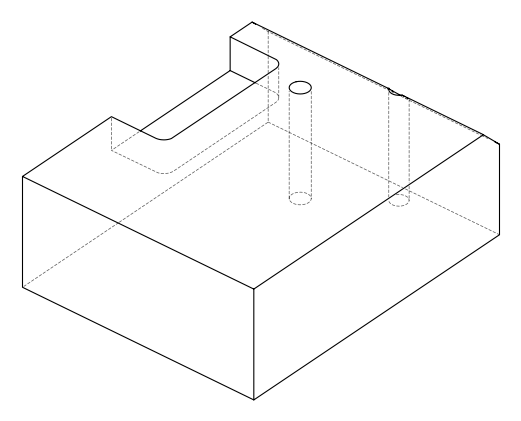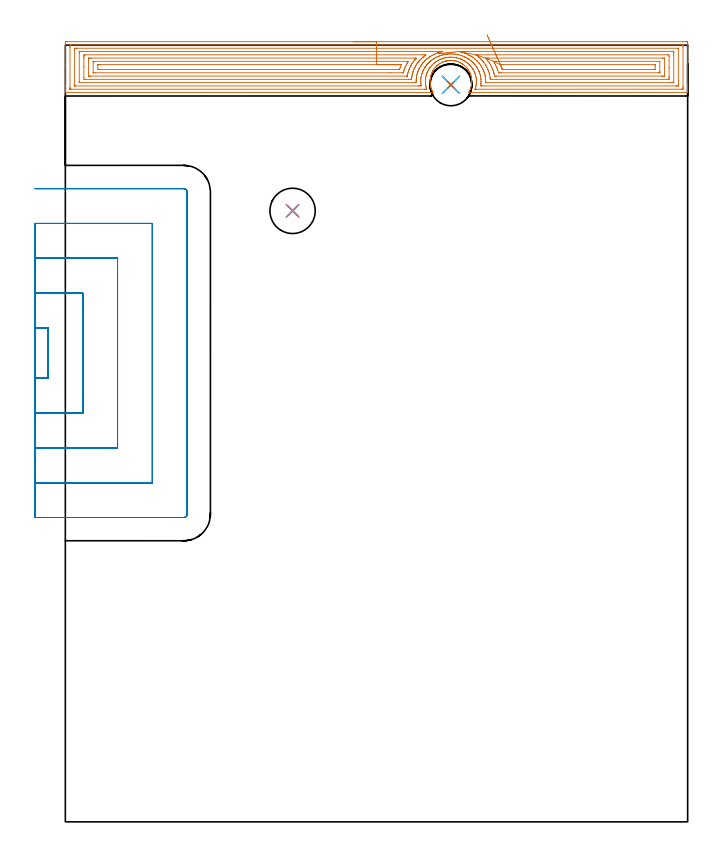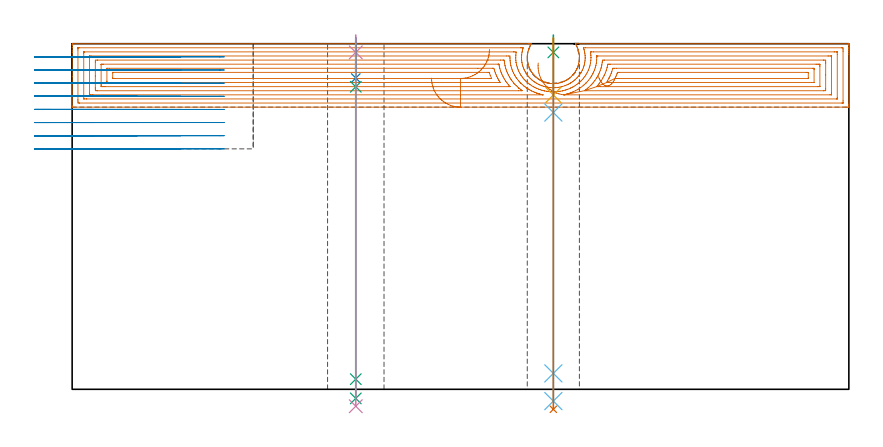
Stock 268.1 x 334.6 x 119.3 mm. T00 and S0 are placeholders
(PLAN: 10 operations, 8 tool changes, 42.9 min)
(1 AREA_MILL | FG_CHAMFER_SURFACE | UGT0205_001 | 17.29 min | 64246 mm3)
(2 MILL_SLOT | SLOT_PARTIAL_RECTANGULAR | UGT0201_094 | Follow Part, ap 5, ae 75% | 23.2 min | 364837 mm3)
(3 SPOT_DRILL | STEP1HOLE | NXT0321_9005460120000 | 0.05 min | 45 mm3)
(4 SPOT_DRILL_1 | STEP1HOLE_1 | NXT0321_9005460120000 | 0.05 min | 159 mm3)
(5 DRILL_BLIND_HOLE_INTO_CENTER | STEP1HOLE | NXT0301_089 | 0.08 min | 1264 mm3)
(6 GUN_DRILL_THROUGH_HOLE | STEP1HOLE | UGT0307_008 | 0.6 min | 9779 mm3)
(7 DRILL_TO_ENLARGE_THROUGH_HOLE | STEP1HOLE | UGT0301_046 | 0.51 min | 18001 mm3)
(8 DRILL_BLIND_HOLE_INTO_CENTER_1 | STEP1HOLE_1 | UGT0301_198 | 0.06 min | 396 mm3)
(9 GUN_DRILL_THROUGH_HOLE_1 | STEP1HOLE_1 | UGT0307_003 | 0.58 min | 4164 mm3)
(10 SPADE_DRILL_TO_ENLARGE_THROUGH_HOLE | STEP1HOLE_1 | UGT0306_010 | 0.51 min | 30825 mm3)
(TOOL UGT0205_001 | Chamfer Mill 20 x 3 x 45 deg. | D20 FL50 Z2)
(TOOL UGT0201_094 | End mill 20 mm | D20 FL38 Z4)
(TOOL NXT0321_9005460120000 | NC Spot Drill, 142deg, 12mm, Carbide, Uncoated | D12 PA142 FL30 Z2)
(TOOL NXT0301_089 | Carbide Drill 11.8mm [860.1-1180-035A1-MM 2214] | D11.8 PA140 FL55 Z2)
(TOOL UGT0307_008 | Gun Drill 11 mm | D11 PA130 FL24 Z1)
(TOOL UGT0301_046 | Twist Drill 18 mm | D18 PA118 FL130 Z2)
(TOOL UGT0301_198 | Twist Drill 7.9 mm | D7.9 PA118 FL73 Z2)
(TOOL UGT0307_003 | Gun Drill 7 mm | D7 PA130 FL24 Z1)
(TOOL UGT0306_010 | Spade Drill 19.5mm | D19.5 PA132 FL10 Z2)
(OP 1 AREA_MILL)
G17 G21 G94 G90
T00 M6
G54
G17 G0 G90 X124.05 Y336.1 S1061 M3
G43 Z129.3 H0
Z107.4
G94 G1 X124.088 Z106.528 F250.
X124.202 Z105.664
X124.391 Z104.812
X124.653 Z103.98
X124.987 Z103.174
X125.39 Z102.4
X125.858 Z101.664
X126.39 Z100.972
X126.979 Z100.329
X127.622 Z99.74
X128.314 Z99.209
X129.05 Z98.74
X129.824 Z98.337
X130.63 Z98.003
X131.462 Z97.741
X132.314 Z97.552
X133.178 Z97.438
X134.05 Z97.4
X267.077
X267.493 Y336.099 Z97.401
X267.904 Y336.096 Z97.402
X268.09 Y336.092 Z97.405
X268.095 Y335.691 Z97.806
X268.1 Y335.093 Z98.404
Y317.842 Z115.653
Y317.244 Z116.25
Y316.683 Z116.814
Y316.366 Z117.13
Y315.804 Z117.692
Y315.487 Z118.007
Y314.853 Z118.646
Y314.495 Z119.004
X268.097 Y314.345 Z119.147
X268.09 Y314.202 Z119.289
X267.939 Y314.2 Z119.3
X173.77
X173.743 Y314.199 Z119.299
X173.728 Y314.205 Z119.292
X173.729 Y314.22 Z119.277
X173.739 Y314.243 Z119.256
X173.765 Y314.287 Z119.213
X173.77 Y314.297 Z119.203
X174.012 Y314.729 Z118.771
X174.239 Y315.179 Z118.321
X174.434 Y315.622 Z117.878
X174.608 Y316.07 Z117.43
X174.635 Y316.148 Z117.352
X174.855 Y316.962 Z116.538
X174.951 Y317.407 Z116.093
X175.019 Y317.854 Z115.646
X175.065 Y318.299 Z115.201
X175.089 Y318.746 Z114.754
X175.09 Y319.192 Z114.308
X175.069 Y319.637 Z113.863
X175.026 Y320.084 Z113.416
X174.961 Y320.529 Z112.971
X174.873 Y320.976 Z112.524
X174.761 Y321.421 Z112.079
X174.635 Y321.851 Z111.649
X174.461 Y322.312 Z111.188
X174.268 Y322.761 Z110.739
X174.187 Y322.924 Z110.576
X174.047 Y323.203 Z110.294
X173.94 Y323.393 Z110.102
X173.77 Y323.698 Z109.8
X173.743 Y323.747 Z109.751
X173.511 Y324.096 Z109.404
X173.191 Y324.526 Z108.97
X173.041 Y324.711 Z108.783
X172.941 Y324.836 Z108.663
X172.851 Y324.947 Z108.552
X172.815 Y324.987 Z108.512
X172.396 Y325.417 Z108.083
X171.959 Y325.827 Z107.671
X171.898 Y325.879 Z107.62
X171.488 Y326.197 Z107.3
X171.162 Y326.433 Z107.067
X171.067 Y326.502 Z106.998
X170.852 Y326.639 Z106.861
X170.634 Y326.771 Z106.729
X170.175 Y327.015 Z106.482
X169.861 Y327.165 Z106.335
X169.732 Y327.225 Z106.274
X169.283 Y327.41 Z106.086
X168.909 Y327.544 Z105.956
X168.899 Y327.547 Z105.953
X168.532 Y327.662 Z105.837
X168.391 Y327.7 Z105.799
X167.946 Y327.802 Z105.697
X167.499 Y327.882 Z105.614
X167.293 Y327.909 Z105.587
X167.054 Y327.941 Z105.556
X166.63 Y327.975 Z105.516
X166.607 Y327.978 Z105.514
X166.329 Y327.992 Z105.504
X166.262 Y327.993 Z105.503
X166.161 Z105.499
X166.141 Z105.498
X165.938 Y327.996
X165.836 Y327.989 Z105.499
X165.737 Y327.985 Z105.505
X165.715 Y327.984 Z105.507
X165.405 Y327.964 Z105.535
X165.269 Y327.954 Z105.545
X164.823 Y327.9 Z105.597
X164.376 Y327.822 Z105.671
X164.162 Y327.779 Z105.72
X163.952 Y327.731 Z105.763
X163.931 Y327.727 Z105.767
X163.732 Y327.677 Z105.82
X163.67 Y327.661 Z105.835
X163.039 Y327.453 Z106.042
X162.591 Y327.278 Z106.218
X162.416 Y327.2 Z106.299
X162.331 Y327.161 Z106.338
X162.167 Y327.086 Z106.413
X162.147 Y327.077 Z106.422
X161.568 Y326.77 Z106.728
X161.359 Y326.642 Z106.856
X161.255 Y326.578 Z106.92
X160.804 Y326.264 Z107.232
X160.494 Y326.028 Z107.467
X160.381 Y325.945 Z107.554
X160.363 Y325.931 Z107.568
X160.302 Y325.879 Z107.62
X160.217 Y325.801 Z107.698
X160.148 Y325.736 Z107.761
X160.084 Y325.678 Z107.821
X159.879 Y325.49 Z108.009
X159.539 Y325.15 Z108.347
X159.489 Y325.102 Z108.398
X159.471 Y325.084 Z108.415
X159.385 Y324.987 Z108.512
X159.191 Y324.75 Z108.749
X159.026 Y324.547 Z108.951
X158.894 Y324.371 Z109.127
X158.686 Y324.095 Z109.403
X158.579 Y323.938 Z109.56
X158.48 Y323.775 Z109.723
X158.358 Y323.572 Z109.923
X158.258 Y323.393 Z110.099
X158.15 Y323.202 Z110.294
X158.067 Y323.035 Z110.464
X157.932 Y322.761 Z110.739
X157.735 Y322.312 Z111.188
X157.687 Y322.193 Z111.307
X157.443 Y321.421 Z112.079
X157.327 Y320.976 Z112.524
X157.239 Y320.529 Z112.971
X157.174 Y320.084 Z113.416
X157.131 Y319.637 Z113.863
X157.11 Y319.192 Z114.308
X157.111 Y318.746 Z114.754
X157.135 Y318.299 Z115.201
X157.181 Y317.854 Z115.646
X157.249 Y317.407 Z116.093
X157.341 Y316.962 Z116.538
X157.457 Y316.514 Z116.986
X157.595 Y316.07 Z117.43
X157.687 Y315.808 Z117.692
X157.964 Y315.178 Z118.321
X158.069 Y314.968 Z118.531
X158.188 Y314.728 Z118.77
X158.255 Y314.609 Z118.889
X158.323 Y314.484 Z119.014
X158.471 Y314.205 Z119.291
X157.704 Y314.2 Z119.3
X0.161
X0.01 Y314.202 Z119.288
X0. Y314.347 Z119.145
Y314.495 Z119.004
Y314.853 Z118.646
Y315.487 Z118.007
Y316.683 Z116.814
Y317.244 Z116.25
Y325.598 Z107.899
Y335.691 Z97.806
X0.003 Y335.975 Z97.523
X0.01 Y336.092 Z97.405
X0.129 Y336.099 Z97.399
X0.607 Y336.1 Z97.4
X134.05
Y334.686 Z98.814
X265.707 Y334.685 Z98.815
X265.837
X266.061 Y334.68 Z98.82
X266.083 Y334.679 Z98.821
X266.09 Y334.668 Z98.832
X266.096 Y334.639 Z98.861
X266.098 Y334.61 Z98.89
X266.1 Y334.426 Z99.074
Y333.934 Z99.566
Y316.858 Z116.642
X266.098 Y316.366 Z117.134
X266.094 Y315.985 Z117.515
X266.079 Y315.621 Z117.879
X265.707 Y315.616 Z117.884
X265.578 Y315.615 Z117.885
X177.212 Y315.614 Z117.886
X176.607 Y315.615 Z117.885
X176.553 Y315.617 Z117.883
X176.522 Y315.62 Z117.88
X176.518 Y315.622 Z117.878
X176.519 Y315.633 Z117.867
X176.669 Y316.149 Z117.351
X176.725 Y316.366 Z117.134
X176.845 Y316.854 Z116.646
X176.927 Y317.244 Z116.256
X176.982 Y317.598 Z115.902
X177.042 Y318.123 Z115.377
X177.063 Y318.396 Z115.104
X177.079 Y319.001 Z114.499
Y319.258 Z114.242
X177.041 Y319.879 Z113.621
X177.01 Y320.205 Z113.295
X176.925 Y320.758 Z112.742
X176.825 Y321.266 Z112.234
X176.728 Y321.636 Z111.864
X176.629 Y321.98 Z111.52
X176.458 Y322.505 Z110.995
X176.448 Y322.531 Z110.969
X176.185 Y323.141 Z110.359
X176.063 Y323.393 Z110.107
X175.655 Y324.174 Z109.326
X175.598 Y324.272 Z109.228
X175.556 Y324.342 Z109.158
X175.218 Y324.824 Z108.676
X174.977 Y325.15 Z108.35
X174.663 Y325.545 Z107.955
X174.433 Y325.807 Z107.693
X174.217 Y326.028 Z107.472
X173.77 Y326.469 Z107.031
X173.54 Y326.683 Z106.817
X173.267 Y326.907 Z106.593
X172.878 Y327.206 Z106.294
X172.537 Y327.452 Z106.048
X172.031 Y327.785 Z105.715
X171.985 Y327.814 Z105.686
X171.91 Y327.859 Z105.641
X171.341 Y328.157 Z105.343
X171.093 Y328.277 Z105.223
X170.826 Y328.401 Z105.099
X170.213 Y328.664 Z104.836
X170.2 Y328.669 Z104.831
X170.192 Y328.672 Z104.828
X169.307 Y328.959 Z104.541
X168.902 Y329.063 Z104.437
X168.415 Y329.17 Z104.33
X167.792 Y329.277 Z104.223
X167.522 Y329.312 Z104.188
X166.791 Y329.383 Z104.117
X166.63 Y329.391 Z104.109
X165.873 Y329.408 Z104.092
X165.786 Y329.409 Z104.091
X165.772 Y329.408 Z104.092
X165.737 Y329.406 Z104.094
X165.038 Y329.352 Z104.148
X164.844 Y329.331 Z104.169
X164.247 Y329.252 Z104.248
X164.11 Y329.231 Z104.269
X163.952 Y329.201 Z104.299
X163.5 Y329.108 Z104.392
X163.059 Y329.003 Z104.497
X162.792 Y328.926 Z104.574
X162.167 Y328.725 Z104.775
X162.121 Y328.709 Z104.791
X162.001 Y328.664 Z104.836
X161.488 Y328.452 Z105.048
X161.274 Y328.354 Z105.146
X160.886 Y328.167 Z105.333
X160.381 Y327.905 Z105.595
X160.304 Y327.862 Z105.638
X160.177 Y327.785 Z105.715
X159.763 Y327.515 Z105.985
X159.489 Y327.327 Z106.173
X159.244 Y327.148 Z106.352
X158.928 Y326.907 Z106.593
X158.747 Y326.758 Z106.742
X158.596 Y326.626 Z106.874
X158.286 Y326.333 Z107.167
X157.972 Y326.028 Z107.472
X157.841 Y325.894 Z107.606
X157.704 Y325.746 Z107.754
X157.433 Y325.416 Z108.084
X157.223 Y325.15 Z108.35
X157.047 Y324.918 Z108.582
X156.811 Y324.595 Z108.905
X156.685 Y324.396 Z109.104
X156.611 Y324.272 Z109.228
X156.363 Y323.834 Z109.666
X156.132 Y323.393 Z110.107
X156.062 Y323.252 Z110.248
X155.918 Y322.943 Z110.557
X155.794 Y322.637 Z110.863
X155.75 Y322.515 Z110.985
X155.576 Y321.974 Z111.526
X155.476 Y321.636 Z111.864
X155.384 Y321.284 Z112.216
X155.275 Y320.758 Z112.742
X155.239 Y320.548 Z112.952
X155.155 Y319.879 Z113.621
X155.144 Y319.763 Z113.737
X155.116 Y319.001 Z114.499
X155.115 Y318.914 Z114.586
X155.157 Y318.123 Z115.377
X155.167 Y317.984 Z115.516
X155.273 Y317.244 Z116.256
X155.329 Y316.946 Z116.554
X155.472 Y316.366 Z117.134
X155.644 Y315.757 Z117.743
X155.681 Y315.621 Z117.879
X155.598 Y315.619 Z117.881
X155.408 Y315.616 Z117.884
X155.026 Y315.614 Z117.886
X154.897
X2.393
X2.263 Y315.615 Z117.885
X2.039 Y315.62 Z117.88
X2.017 Y315.621 Z117.879
X2.01 Y315.632 Z117.868
X2.004 Y315.661 Z117.839
X2.002 Y315.69 Z117.81
X2. Y315.874 Z117.626
Y316.366 Z117.134
Y333.442 Z100.058
X2.002 Y333.934 Z99.566
X2.006 Y334.314 Z99.186
X2.02 Y334.679 Z98.821
X2.393 Y334.684 Z98.816
X2.522 Y334.685 Z98.815
X134.05 Y334.686 Z98.814
Y333.272 Z100.228
X263.922 Y333.271 Z100.229
X263.995 Y333.27 Z100.23
X264.053 Y333.267 Z100.233
X264.084 Y333.265 Z100.235
X264.09 Y333.23 Z100.27
X264.096 Y333.056 Z100.444
X264.099 Y332.882 Z100.618
X264.1 Y317.948 Z115.552
X264.095 Y317.244 Z116.256
X264.092 Y317.077 Z116.423
X264.079 Y317.035 Z116.465
X264.031 Y317.033 Z116.467
X263.922 Y317.031 Z116.469
X263.249 Y317.029 Z116.471
X263.03 Y317.028 Z116.472
X180.018 Y317.029 Z116.471
X179.342 Y317.032 Z116.468
X179.126 Y317.035 Z116.465
X178.927 Y317.044 Z116.456
X178.951 Y317.244 Z116.256
X178.97 Y317.398 Z116.102
X179.051 Y318.123 Z115.377
X179.057 Y318.191 Z115.309
X179.087 Y319.001 Z114.499
X179.088 Y319.039 Z114.461
X179.049 Y319.879 Z113.621
X179.044 Y319.96 Z113.54
X178.938 Y320.758 Z112.742
X178.906 Y320.974 Z112.526
X178.759 Y321.636 Z111.864
X178.633 Y322.121 Z111.379
X178.503 Y322.515 Z110.985
X178.233 Y323.25 Z110.25
X178.174 Y323.393 Z110.107
X178.131 Y323.494 Z110.006
X177.731 Y324.272 Z109.228
X177.341 Y324.974 Z108.526
X177.224 Y325.15 Z108.35
X176.987 Y325.498 Z108.002
X176.577 Y326.028 Z107.472
X176.448 Y326.19 Z107.31
X176.11 Y326.578 Z106.922
X175.789 Y326.907 Z106.593
X175.556 Y327.14 Z106.36
X175.219 Y327.457 Z106.043
X174.837 Y327.785 Z105.715
X174.663 Y327.925 Z105.575
X174.238 Y328.245 Z105.255
X173.77 Y328.573 Z104.927
X173.634 Y328.664 Z104.836
X173.168 Y328.95 Z104.55
X172.878 Y329.109 Z104.391
X172.592 Y329.261 Z104.239
X172.028 Y329.542 Z103.958
X171.985 Y329.562 Z103.938
X171.947 Y329.58 Z103.92
X171.093 Y329.927 Z103.573
X170.493 Y330.132 Z103.368
X170.2 Y330.225 Z103.275
X169.489 Y330.42 Z103.08
X169.307 Y330.461 Z103.039
X169.255 Y330.472 Z103.028
X168.415 Y330.625 Z102.875
X168.165 Y330.666 Z102.834
X167.522 Y330.74 Z102.76
X167.162 Y330.774 Z102.726
X166.63 Y330.805 Z102.695
X166.231 Y330.813 Z102.687
X165.737 Y330.817 Z102.683
X165.356 Y330.795 Z102.705
X164.844 Y330.759 Z102.741
X164.532 Y330.728 Z102.772
X163.952 Y330.65 Z102.85
X163.748 Y330.621 Z102.879
X163.059 Y330.495 Z103.005
X162.997 Y330.482 Z103.018
X162.719 Y330.42 Z103.08
X162.282 Y330.307 Z103.193
X162.167 Y330.274 Z103.226
X161.605 Y330.095 Z103.405
X161.274 Y329.985 Z103.515
X160.95 Y329.861 Z103.639
X160.381 Y329.634 Z103.866
X160.316 Y329.606 Z103.894
X160.176 Y329.542 Z103.958
X159.719 Y329.316 Z104.184
X159.489 Y329.197 Z104.303
X159.138 Y329.008 Z104.492
X158.596 Y328.685 Z104.815
X158.583 Y328.677 Z104.823
X158.563 Y328.664 Z104.836
X158.059 Y328.314 Z105.186
X157.704 Y328.057 Z105.443
X157.549 Y327.938 Z105.562
X157.358 Y327.785 Z105.715
X157.067 Y327.533 Z105.967
X156.811 Y327.304 Z106.196
X156.607 Y327.108 Z106.392
X156.403 Y326.907 Z106.593
X156.166 Y326.664 Z106.836
X155.918 Y326.39 Z107.11
X155.754 Y326.191 Z107.309
X155.624 Y326.028 Z107.472
X155.367 Y325.692 Z107.808
X155.026 Y325.237 Z108.263
X154.991 Y325.185 Z108.315
X154.969 Y325.15 Z108.35
X154.662 Y324.63 Z108.87
X154.46 Y324.272 Z109.228
X154.347 Y324.061 Z109.439
X154.133 Y323.64 Z109.86
X154.056 Y323.469 Z110.031
X154.023 Y323.393 Z110.107
X153.942 Y323.205 Z110.295
X153.783 Y322.775 Z110.725
X153.698 Y322.515 Z110.985
X153.591 Y322.17 Z111.33
X153.441 Y321.636 Z111.864
X153.401 Y321.479 Z112.021
X153.252 Y320.758 Z112.742
X153.25 Y320.748 Z112.752
X153.241 Y320.687 Z112.813
X153.156 Y319.963 Z113.537
X153.151 Y319.879 Z113.621
X153.118 Y319.122 Z114.378
X153.12 Y319.001 Z114.499
X153.145 Y318.217 Z115.283
X153.154 Y318.123 Z115.377
X153.241 Y317.339 Z116.161
X153.253 Y317.244 Z116.256
X153.254 Y317.231 Z116.269
X153.241 Y317.035 Z116.465
X152.566 Y317.03 Z116.47
X152.348 Y317.029 Z116.471
X4.178
X4.105 Y317.03 Z116.47
X4.047 Y317.033 Z116.467
X4.016 Y317.035 Z116.465
X4.01 Y317.07 Z116.43
X4.004 Y317.244 Z116.256
X4.001 Y317.418 Z116.082
X4. Y332.352 Z101.148
X4.005 Y333.056 Z100.444
X4.008 Y333.223 Z100.277
X4.021 Y333.265 Z100.235
X4.069 Y333.267 Z100.233
X4.178 Y333.269 Z100.231
X4.851 Y333.271 Z100.229
X5.07 Y333.272 Z100.228
X134.05
Y331.857 Z101.643
X162.493
Y331.856 Z101.644
X162.491 Y331.854 Z101.646
X162.167 Y331.776 Z101.724
X161.779 Y331.68 Z101.82
X161.483 Y331.603 Z101.897
X161.274 Y331.543 Z101.957
X161.085 Y331.485 Z102.015
X160.502 Y331.299 Z102.201
X160.413 Y331.268 Z102.232
X160.381 Y331.257 Z102.243
X159.776 Y331.016 Z102.484
X159.489 Y330.899 Z102.601
X159.152 Y330.752 Z102.748
X158.596 Y330.493 Z103.007
X158.547 Y330.469 Z103.031
X158.454 Y330.42 Z103.08
X157.971 Y330.157 Z103.343
X157.704 Y330.001 Z103.499
X157.417 Y329.825 Z103.675
X156.971 Y329.542 Z103.958
X156.876 Y329.478 Z104.022
X156.811 Y329.434 Z104.066
X156.362 Y329.106 Z104.394
X155.918 Y328.775 Z104.725
X155.856 Y328.725 Z104.775
X155.783 Y328.664 Z104.836
X155.387 Y328.308 Z105.192
X155.026 Y327.979 Z105.521
X154.927 Y327.883 Z105.617
X154.829 Y327.785 Z105.715
X154.489 Y327.435 Z106.065
X154.133 Y327.036 Z106.464
X154.074 Y326.965 Z106.535
X154.027 Y326.907 Z106.593
X153.688 Y326.467 Z107.033
X153.353 Y326.028 Z107.472
X153.306 Y325.964 Z107.536
X153.241 Y325.872 Z107.628
X152.963 Y325.423 Z108.077
X152.802 Y325.15 Z108.35
X152.64 Y324.863 Z108.637
X152.348 Y324.316 Z109.184
X152.333 Y324.286 Z109.214
X152.327 Y324.272 Z109.228
X152.062 Y323.675 Z109.825
X151.949 Y323.393 Z110.107
X151.817 Y323.038 Z110.462
X151.647 Y322.515 Z110.985
X151.603 Y322.37 Z111.13
X151.456 Y321.851 Z111.649
X151.412 Y321.636 Z111.864
X151.276 Y320.935 Z112.565
X151.25 Y320.758 Z112.742
X151.177 Y320.154 Z113.346
X151.154 Y319.879 Z113.621
X151.127 Y319.324 Z114.176
X151.121 Y319.001 Z114.499
X151.123 Y318.45 Z115.05
X150.563 Y318.446 Z115.054
X149.996 Y318.443 Z115.057
X6.53
X6.129 Y318.445 Z115.055
X6.048 Y318.447 Z115.053
X6.017 Y318.449 Z115.051
X6.01 Y318.484 Z115.016
X6.007 Y318.579 Z114.921
X6. Y318.964 Z114.536
Y319.001 Z114.499
Y331.299 Z102.201
X6.004 Y331.72 Z101.78
X6.008 Y331.825 Z101.675
X6.009 Y331.846 Z101.654
X6.032 Y331.85 Z101.65
X6.099 Y331.853 Z101.647
X6.289 Y331.856 Z101.644
X6.856 Y331.857 Z101.643
X7.181
X134.05
Y330.443 Z103.057
X154.11
X155.004 Y330.442 Z103.058
X155.026 Y330.441 Z103.059
X155.361 Y330.42 Z103.08
X155.171 Y330.278 Z103.222
X155.026 Y330.169 Z103.331
X154.668 Y329.894 Z103.606
X154.215 Y329.542 Z103.958
X154.17 Y329.506 Z103.994
X154.133 Y329.473 Z104.027
X153.708 Y329.082 Z104.418
X153.241 Y328.65 Z104.85
X152.813 Y328.206 Z105.294
X152.437 Y327.785 Z105.715
X152.396 Y327.738 Z105.762
X152.348 Y327.68 Z105.82
X152.007 Y327.243 Z106.257
X151.748 Y326.907 Z106.593
X151.624 Y326.741 Z106.759
X151.456 Y326.507 Z106.993
X151.268 Y326.213 Z107.287
X151.154 Y326.028 Z107.472
X150.937 Y325.661 Z107.839
X150.651 Y325.15 Z108.35
X150.621 Y325.093 Z108.407
X150.563 Y324.981 Z108.519
X150.333 Y324.497 Z109.003
X150.232 Y324.272 Z109.228
X150.066 Y323.882 Z109.618
X149.88 Y323.393 Z110.107
X149.826 Y323.24 Z110.26
X149.67 Y322.755 Z110.745
X149.617 Y322.567 Z110.933
X149.603 Y322.515 Z110.985
X149.441 Y321.862 Z111.638
X149.393 Y321.636 Z111.864
X149.296 Y321.126 Z112.374
X149.243 Y320.758 Z112.742
X149.189 Y320.353 Z113.147
X149.133 Y319.879 Z113.621
X148.799 Y319.858 Z113.642
X148.778
X147.908 Y319.857 Z113.643
X143.585
X8.663
X8.641 Y319.858 Z113.642
X8.01 Y319.879 Z113.621
X8.002 Y320.508 Z112.992
X8. Y325.341 Z108.159
Y329.294 Z104.206
X8.001 Y329.542 Z103.958
X8.004 Y330.169 Z103.331
X8.01 Y330.42 Z103.08
X8.619 Y330.442 Z103.058
X8.641 Y330.443 Z103.057
X134.05
Y329.029 Z104.471
X150.563 Y329.028 Z104.472
X151.087 Y329.026 Z104.474
X151.12 Y329.023 Z104.477
X151.151 Y329.018 Z104.482
X150.721 Y328.508 Z104.992
X150.563 Y328.319 Z105.181
X150.326 Y328.019 Z105.481
X150.145 Y327.785 Z105.715
X149.943 Y327.517 Z105.983
X149.67 Y327.147 Z106.353
X149.574 Y327.001 Z106.499
X149.515 Y326.907 Z106.593
X149.24 Y326.452 Z107.048
X148.989 Y326.028 Z107.472
X148.913 Y325.895 Z107.605
X148.778 Y325.646 Z107.854
X148.612 Y325.313 Z108.187
X148.534 Y325.15 Z108.35
X148.332 Y324.71 Z108.79
X148.143 Y324.272 Z109.228
X148.07 Y324.09 Z109.41
X147.885 Y323.595 Z109.905
X147.837 Y323.441 Z110.059
X147.822 Y323.393 Z110.107
X147.638 Y322.758 Z110.742
X147.573 Y322.515 Z110.985
X147.46 Y322.055 Z111.445
X147.37 Y321.636 Z111.864
X147.304 Y321.329 Z112.171
X147.292 Y321.292 Z112.208
X147.286 Y321.278 Z112.222
X147.27 Y321.276 Z112.224
X147.178 Y321.273 Z112.227
X146.993 Y321.272 Z112.228
X10.797 Y321.271 Z112.229
X10.426 Y321.273 Z112.227
X10.055 Y321.277 Z112.223
X10.014 Y321.278 Z112.222
X10.01 Y321.311 Z112.189
X10.004 Y321.385 Z112.115
X10.001 Y321.497 Z112.003
X10. Y328.204 Z105.296
X10.001 Y328.664 Z104.836
X10.004 Y328.873 Z104.627
X10.008 Y328.978 Z104.522
X10.011 Y329.022 Z104.478
X10.06 Y329.024 Z104.476
X10.426 Y329.027 Z104.473
X10.948 Y329.029 Z104.471
X11.318
X134.05
Y327.615 Z105.885
X147.167 Y327.614 Z105.886
X147.628 Y327.61 Z105.89
X147.739 Y327.608 Z105.892
X147.7 Y327.524 Z105.976
X147.622 Y327.388 Z106.112
X147.539 Y327.247 Z106.253
X147.337 Y326.907 Z106.593
X147.212 Y326.691 Z106.809
X146.993 Y326.303 Z107.197
X146.854 Y326.028 Z107.472
X146.608 Y325.529 Z107.971
X146.431 Y325.15 Z108.35
X146.33 Y324.923 Z108.577
X146.1 Y324.366 Z109.134
X146.075 Y324.296 Z109.204
X146.066 Y324.272 Z109.228
X145.855 Y323.634 Z109.866
X145.779 Y323.393 Z110.107
X145.645 Y322.962 Z110.538
X145.559 Y322.692 Z110.808
X145.207 Y322.688 Z110.812
X145.033 Y322.686 Z110.814
X140.047 Y322.685 Z110.815
X12.93
X12.211 Y322.688 Z110.812
X12.031 Y322.692 Z110.808
X12.008 Y322.696 Z110.804
X12.006 Y322.7 Z110.8
X12.001 Y322.721 Z110.779
X12. Y327.114 Z106.386
X12.002 Y327.322 Z106.178
X12.005 Y327.461 Z106.039
X12.01 Y327.571 Z105.929
X12.018 Y327.609 Z105.891
X12.033 Y327.61 Z105.89
X12.211 Y327.613 Z105.887
X12.385 Y327.614 Z105.886
X134.05 Y327.615 Z105.885
Y326.2 Z107.3
X144.14
X144.315 Y326.199 Z107.301
X144.489 Y326.195 Z107.305
X144.794 Y326.183 Z107.317
X144.33 Y325.135 Z108.365
X144.315 Y325.099 Z108.401
X144.088 Y324.494 Z109.006
X144.008 Y324.272 Z109.228
X143.957 Y324.14 Z109.36
X143.945 Y324.114 Z109.386
X143.887 Y324.106 Z109.394
X143.772 Y324.102 Z109.398
X143.597 Y324.1 Z109.4
X14.076
X14.064
X14.032 Y324.106 Z109.394
X14.01 Y324.114 Z109.386
X14.005 Y324.163 Z109.337
X14. Y324.268 Z109.232
Y326.025 Z107.475
X14.005 Y326.137 Z107.363
X14.009 Y326.186 Z107.314
X14.19 Y326.193 Z107.307
X14.539 Y326.199 Z107.301
X14.714 Y326.2 Z107.3
X14.889
X134.05
X134.922 Z107.338
X135.787 Z107.451
X136.638 Z107.64
X137.47 Z107.903
X138.276 Z108.236
X139.05 Z108.639
X139.786 Z109.108
X140.478 Z109.639
X141.121 Z110.228
X141.71 Z110.872
X142.242 Z111.564
X142.71 Z112.3
X143.113 Z113.073
X143.447 Z113.879
X143.709 Z114.711
X143.898 Z115.563
X144.012 Z116.428
X144.05 Z117.3
G0 X160.876 Y330.93 Z112.623
G1 X160.824 Y330.925 Z111.752
X160.849 Y330.927 Z110.88
X160.948 Y330.938 Z110.014
X161.123 Y330.956 Z109.159
X161.371 Y330.982 Z108.323
X161.69 Y331.015 Z107.512
X162.079 Y331.055 Z106.732
X162.533 Y331.102 Z105.989
X163.051 Y331.156 Z105.288
X163.627 Y331.216 Z104.636
X164.257 Y331.281 Z104.037
X164.937 Y331.352 Z103.495
X165.662 Y331.427 Z103.015
X166.425 Y331.507 Z102.6
X167.222 Y331.589 Z102.253
X168.045 Y331.675 Z101.978
X168.889 Y331.763 Z101.776
X169.747 Y331.852 Z101.648
X169.757 Y331.853 Z101.647
X169.86 Y331.856 Z101.644
X170.2 Y331.857 Z101.643
X261.57
X261.97 Y331.855 Z101.645
X262.052 Y331.853 Z101.647
X262.083 Y331.851 Z101.649
X262.09 Y331.816 Z101.684
X262.093 Y331.721 Z101.779
X262.1 Y331.335 Z102.165
Y331.299 Z102.201
Y319.001 Z114.499
X262.096 Y318.58 Z114.92
X262.092 Y318.475 Z115.025
X262.091 Y318.454 Z115.046
X262.068 Y318.45 Z115.05
X262.001 Y318.447 Z115.053
X261.811 Y318.444 Z115.056
X261.244 Y318.443 Z115.057
X260.919
X181.478
X181.141 Y318.445 Z115.055
X181.104 Y318.447 Z115.053
X181.084 Y318.449 Z115.051
X181.08 Y318.47 Z115.03
Y318.595 Z114.905
X181.082 Y318.833 Z114.667
X181.079 Y319.001 Z114.499
X181.056 Y319.737 Z113.763
X181.044 Y319.879 Z113.621
X180.96 Y320.71 Z112.79
X180.954 Y320.758 Z112.742
X180.911 Y321.058 Z112.442
X180.79 Y321.636 Z111.864
X180.756 Y321.789 Z111.711
X180.554 Y322.515 Z110.985
X180.383 Y323.034 Z110.466
X180.243 Y323.393 Z110.107
X180.018 Y323.955 Z109.545
X179.862 Y324.272 Z109.228
X179.71 Y324.575 Z108.925
X179.389 Y325.15 Z108.35
X179.126 Y325.606 Z107.894
X178.836 Y326.028 Z107.472
X178.233 Y326.835 Z106.665
X178.174 Y326.907 Z106.593
X177.882 Y327.252 Z106.248
X177.367 Y327.785 Z105.715
X177.341 Y327.812 Z105.688
X176.659 Y328.457 Z105.043
X176.448 Y328.637 Z104.863
X176.414 Y328.664 Z104.836
X175.556 Y329.313 Z104.187
X175.225 Y329.542 Z103.958
X174.663 Y329.903 Z103.597
X174.384 Y330.073 Z103.427
X173.788 Y330.403 Z103.097
X173.77 Y330.412 Z103.088
X173.754 Y330.42 Z103.08
X172.878 Y330.826 Z102.674
X172.156 Y331.13 Z102.37
X171.985 Y331.194 Z102.306
X171.685 Y331.299 Z102.201
X171.093 Y331.491 Z102.009
X170.808 Y331.579 Z101.921
X170.578 Y331.641 Z101.859
X170.2 Y331.74 Z101.76
X169.747 Y331.852 Z101.648
X176.843 Y330.42 Z103.08
X177.319 Y330.442 Z103.058
X177.341
X259.437 Y330.443 Z103.057
X259.459 Y330.442 Z103.058
X260.09 Y330.42 Z103.08
X260.098 Y329.791 Z103.709
X260.1 Y324.959 Z108.541
Y321.006 Z112.494
X260.099 Y320.758 Z112.742
X260.096 Y320.131 Z113.369
X260.09 Y319.879 Z113.621
X259.481 Y319.858 Z113.642
X259.459 Y319.857 Z113.643
X183.611
X183.589 Y319.858 Z113.642
X183.064 Y319.879 Z113.621
X182.992 Y320.466 Z113.034
X182.952 Y320.758 Z112.742
X182.839 Y321.496 Z112.004
X182.81 Y321.636 Z111.864
X182.696 Y322.154 Z111.346
X182.599 Y322.515 Z110.985
X182.562 Y322.647 Z110.853
X182.312 Y323.393 Z110.107
X182.085 Y323.995 Z109.505
X181.964 Y324.272 Z109.228
X181.804 Y324.629 Z108.871
X181.532 Y325.15 Z108.35
X181.236 Y325.709 Z107.791
X181.046 Y326.028 Z107.472
X180.911 Y326.248 Z107.252
X180.439 Y326.907 Z106.593
X180.018 Y327.464 Z106.036
X179.752 Y327.785 Z105.715
X179.458 Y328.116 Z105.384
X179.126 Y328.467 Z105.033
X178.926 Y328.664 Z104.836
X178.233 Y329.317 Z104.183
X177.973 Y329.542 Z103.958
X177.341 Y330.036 Z103.464
X176.843 Y330.42 Z103.08
X181.03 Y329.022 Z104.478
X181.062 Y329.023 Z104.477
X181.434 Y329.027 Z104.473
X181.804 Y329.028 Z104.472
X182.325 Y329.029 Z104.471
X257.303 Y329.028 Z104.472
X257.674 Y329.027 Z104.473
X258.045 Y329.023 Z104.477
X258.086 Y329.022 Z104.478
X258.09 Y328.989 Z104.511
X258.096 Y328.915 Z104.585
X258.099 Y328.803 Z104.697
X258.1 Y322.096 Z111.404
X258.099 Y321.636 Z111.864
X258.096 Y321.427 Z112.073
X258.092 Y321.322 Z112.178
X258.088 Y321.278 Z112.222
X258.04 Y321.276 Z112.224
X257.674 Y321.273 Z112.227
X257.152 Y321.271 Z112.229
X256.781
X185.745
X185.374 Y321.273 Z112.227
X185.003 Y321.276 Z112.224
X184.905 Y321.278 Z112.222
X184.889 Y321.346 Z112.154
X184.862 Y321.468 Z112.032
X184.682 Y322.318 Z111.182
X184.63 Y322.515 Z110.985
X184.481 Y323.059 Z110.441
X184.373 Y323.393 Z110.107
X184.32 Y323.552 Z109.948
X184.044 Y324.272 Z109.228
X183.736 Y325.005 Z108.495
X183.665 Y325.15 Z108.35
X183.589 Y325.302 Z108.198
X183.196 Y326.028 Z107.472
X182.696 Y326.897 Z106.603
X182.69 Y326.907 Z106.593
X182.674 Y326.928 Z106.572
X182.043 Y327.785 Z105.715
X181.804 Y328.103 Z105.397
X181.338 Y328.664 Z104.836
X181.056 Y328.99 Z104.51
X181.03 Y329.022 Z104.478
X184.449 Y327.608 Z105.892
X184.481 Y327.609 Z105.891
X184.657 Y327.612 Z105.888
X185.374 Y327.615 Z105.885
X185.547
X255.17 Y327.614 Z105.886
X255.889 Y327.612 Z105.888
X256.069 Y327.608 Z105.892
X256.092 Y327.604 Z105.896
X256.094 Y327.6 Z105.9
X256.099 Y327.579 Z105.921
X256.1 Y323.185 Z110.315
X256.098 Y322.978 Z110.522
X256.095 Y322.839 Z110.661
X256.09 Y322.729 Z110.771
X256.082 Y322.691 Z110.809
X256.067 Y322.69 Z110.81
X255.889 Y322.687 Z110.813
X255.715 Y322.686 Z110.814
X187.878
X187.159 Y322.689 Z110.811
X186.8 Y322.692 Z110.808
X186.631 Y322.697 Z110.803
X186.267 Y323.878 Z109.622
X186.121 Y324.272 Z109.228
X186.035 Y324.5 Z109.
X185.757 Y325.15 Z108.35
X185.64 Y325.419 Z108.081
X185.374 Y325.966 Z107.534
X185.341 Y326.028 Z107.472
X185.306 Y326.096 Z107.404
X184.846 Y326.907 Z106.593
X184.481 Y327.533 Z105.967
X184.452 Y327.584 Z105.916
X184.448 Y327.596 Z105.904
X184.449 Y327.608 Z105.892
X187.397 Y326.186 Z107.314
X187.702 Y326.195 Z107.305
X187.878 Y326.199 Z107.301
X188.052 Y326.2 Z107.3
X188.77
X254.024
X254.036 Y326.199 Z107.301
X254.068 Y326.194 Z107.306
X254.09 Y326.186 Z107.314
X254.094 Y326.137 Z107.363
X254.1 Y326.032 Z107.468
Y324.275 Z109.225
X254.094 Y324.162 Z109.338
X254.091 Y324.114 Z109.386
X253.91 Y324.107 Z109.393
X253.561 Y324.101 Z109.399
X253.386 Y324.1 Z109.4
X188.77
X188.42 Y324.101 Z109.399
X188.32 Y324.103 Z109.397
X188.264 Y324.106 Z109.394
X188.253 Y324.116 Z109.384
X188.229 Y324.171 Z109.329
X188.19 Y324.272 Z109.228
X188.153 Y324.371 Z109.129
X188.052 Y324.642 Z108.858
X187.847 Y325.15 Z108.35
X187.709 Y325.488 Z108.012
X187.467 Y326.028 Z107.472
X187.397 Y326.186 Z107.314
X187.126 Y326.798 Z106.754
X186.836 Y327.451 Z106.255
X186.529 Y328.142 Z105.819
X186.208 Y328.865 Z105.452
X185.875 Y329.615 Z105.154
X185.533 Y330.386 Z104.929
X185.185 Y331.171 Z104.779
X184.832 Y331.966 Z104.704
X184.479 Y332.763 Z104.705
X184.126 Y333.557 Z104.782
X183.778 Y334.342 Z104.935
X183.436 Y335.112 Z105.162
X183.104 Y335.861 Z105.461
X182.783 Y336.584 Z105.831
X182.477 Y337.274 Z106.268
X182.187 Y337.926 Z106.769
X181.916 Y338.536 Z107.331
X181.667 Y339.1 Z107.948
G0 Z129.3
M5
M2
(OP 2 MILL_SLOT)
G17 G21 G94 G90
T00 M6
G54
G17 G0 G90 X-13. Y191.1 S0 M3
G43 Z129.3 H0
Z114.762
G94 G1 X-10. F250.
X-7.5 F500.
Y212.8
X-10.
X-13. F250.
Y176.1
X-10.
X7.5 F500.
Y227.8
X-10.
X-13. F250.
Y161.1
X-10.
X22.5 F500.
Y242.8
X-10.
X-13. F250.
Y146.1
X-10.
X37.5 F500.
Y257.8
X-10.
X-13. F250.
Y131.1
X-10.
X51. F500.
G3 X52.5 Y132.6 R1.5
G1 Y271.3
G3 X51. Y272.8 R1.5
G1 X-10.
X-13. F250.
G0 Y191.1 Z110.225
G1 X-10.
X-7.5 F500.
Y212.8
X-10.
X-13. F250.
Y176.1
X-10.
X7.5 F500.
Y227.8
X-10.
X-13. F250.
Y161.1
X-10.
X22.5 F500.
Y242.8
X-10.
X-13. F250.
Y146.1
X-10.
X37.5 F500.
Y257.8
X-10.
X-13. F250.
Y131.1
X-10.
X51. F500.
G3 X52.5 Y132.6 R1.5
G1 Y271.3
G3 X51. Y272.8 R1.5
G1 X-10.
X-13. F250.
G0 Y191.1 Z105.687
G1 X-10.
X-7.5 F500.
Y212.8
X-10.
X-13. F250.
Y176.1
X-10.
X7.5 F500.
Y227.8
X-10.
X-13. F250.
Y161.1
X-10.
X22.5 F500.
Y242.8
X-10.
X-13. F250.
Y146.1
X-10.
X37.5 F500.
Y257.8
X-10.
X-13. F250.
Y131.1
X-10.
X51. F500.
G3 X52.5 Y132.6 R1.5
G1 Y271.3
G3 X51. Y272.8 R1.5
G1 X-10.
X-13. F250.
G0 Y191.1 Z101.15
G1 X-10.
X-7.5 F500.
Y212.8
X-10.
X-13. F250.
Y176.1
X-10.
X7.5 F500.
Y227.8
X-10.
X-13. F250.
Y161.1
X-10.
X22.5 F500.
Y242.8
X-10.
X-13. F250.
Y146.1
X-10.
X37.5 F500.
Y257.8
X-10.
X-13. F250.
Y131.1
X-10.
X51. F500.
G3 X52.5 Y132.6 R1.5
G1 Y271.3
G3 X51. Y272.8 R1.5
G1 X-10.
X-13. F250.
G0 Y191.1 Z96.612
G1 X-10.
X-7.5 F500.
Y212.8
X-10.
X-13. F250.
Y176.1
X-10.
X7.5 F500.
Y227.8
X-10.
X-13. F250.
Y161.1
X-10.
X22.5 F500.
Y242.8
X-10.
X-13. F250.
Y146.1
X-10.
X37.5 F500.
Y257.8
X-10.
X-13. F250.
Y131.1
X-10.
X51. F500.
G3 X52.5 Y132.6 R1.5
G1 Y271.3
G3 X51. Y272.8 R1.5
G1 X-10.
X-13. F250.
G0 Y191.1 Z92.075
G1 X-10.
X-7.5 F500.
Y212.8
X-10.
X-13. F250.
Y176.1
X-10.
X7.5 F500.
Y227.8
X-10.
X-13. F250.
Y161.1
X-10.
X22.5 F500.
Y242.8
X-10.
X-13. F250.
Y146.1
X-10.
X37.5 F500.
Y257.8
X-10.
X-13. F250.
Y131.1
X-10.
X51. F500.
G3 X52.5 Y132.6 R1.5
G1 Y271.3
G3 X51. Y272.8 R1.5
G1 X-10.
X-13. F250.
G0 Y191.1 Z87.537
G1 X-10.
X-7.5 F500.
Y212.8
X-10.
X-13. F250.
Y176.1
X-10.
X7.5 F500.
Y227.8
X-10.
X-13. F250.
Y161.1
X-10.
X22.5 F500.
Y242.8
X-10.
X-13. F250.
Y146.1
X-10.
X37.5 F500.
Y257.8
X-10.
X-13. F250.
Y131.1
X-10.
X51. F500.
G3 X52.5 Y132.6 R1.5
G1 Y271.3
G3 X51. Y272.8 R1.5
G1 X-10.
X-13. F250.
G0 Y191.1 Z83.
G1 X-10.
X-7.5 F500.
Y212.8
X-10.
X-13. F250.
Y176.1
X-10.
X7.5 F500.
Y227.8
X-10.
X-13. F250.
Y161.1
X-10.
X22.5 F500.
Y242.8
X-10.
X-13. F250.
Y146.1
X-10.
X37.5 F500.
Y257.8
X-10.
X-13. F250.
Y131.1
X-10.
X51. F500.
G3 X52.5 Y132.6 R1.5
G1 Y271.3
G3 X51. Y272.8 R1.5
G1 X-10.
X-13. F250.
G0 Z129.3
M5
M2
(OP 3 SPOT_DRILL)
G17 G21 G94 G90
T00 M6
G54
G17 G0 G90 X166.1 Y317.5 S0 M3
G43 Z129.3 H0
G94 G81 G98 Z116.3 F250. R122.3
G80
M5
M2
(OP 4 SPOT_DRILL_1)
G17 G21 G94 G90
T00 M6
G54
G17 G0 G90 X97.9 Y263.2 S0 M3
G43 Z129.3 H0
G94 G81 G98 Z116.3 F250. R122.3
G80
M5
M2
(OP 5 DRILL_BLIND_HOLE_INTO_CENTER)
G17 G21 G94 G90
T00 M6
G54
G17 G0 G90 X166.1 Y317.5 S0 M3
G43 Z129.3 H1
G94 G81 G98 Z101.6 F250. R121.3
G80
M5
M2
(OP 6 GUN_DRILL_THROUGH_HOLE)
G17 G21 G94 G90
T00 M6
G54
G17 G0 G90 X166.1 Y317.5 M8
G43 Z129.3 H0
Z115.077
S716 M3
G94 G1 Z95.537 F125. M26
G4 X.084
Z5.5 F250.
G4 X.084
Z-4.065 F125.
G4 X.084
M5
M9
G0 Z115.077
Z129.3
M2
(OP 7 DRILL_TO_ENLARGE_THROUGH_HOLE)
G17 G21 G94 G90
T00 M6
G54
G17 G0 G90 X166.1 Y317.5 S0 M3
G43 Z129.3 H0
G94 G73 G98 Z-6.908 F250. Q15.776 R121.3
G80
M5
M2
(OP 8 DRILL_BLIND_HOLE_INTO_CENTER_1)
G17 G21 G94 G90
T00 M6
G54
G17 G0 G90 X97.9 Y263.2 S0 M3
G43 Z129.3 H0
G94 G81 G98 Z107.45 F250. R121.3
G80
M5
M2
(OP 9 GUN_DRILL_THROUGH_HOLE_1)
G17 G21 G94 G90
T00 M6
G54
G17 G0 G90 X97.9 Y263.2 M8
G43 Z129.3 H0
Z119.791
S716 M3
G94 G1 Z104.421 F125. M26
G4 X.084
Z3.5 F250.
G4 X.084
Z-3.132 F125.
G4 X.084
M5
M9
G0 Z119.791
Z129.3
M2
(OP 10 SPADE_DRILL_TO_ENLARGE_THROUGH_HOLE)
G17 G21 G94 G90
T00 M6
G54
G17 G0 G90 X97.9 Y263.2 S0 M3
G43 Z129.3 H0
G94 G73 G98 Z-5.841 F250. Q17.877 R121.3
G80
M5
M2
